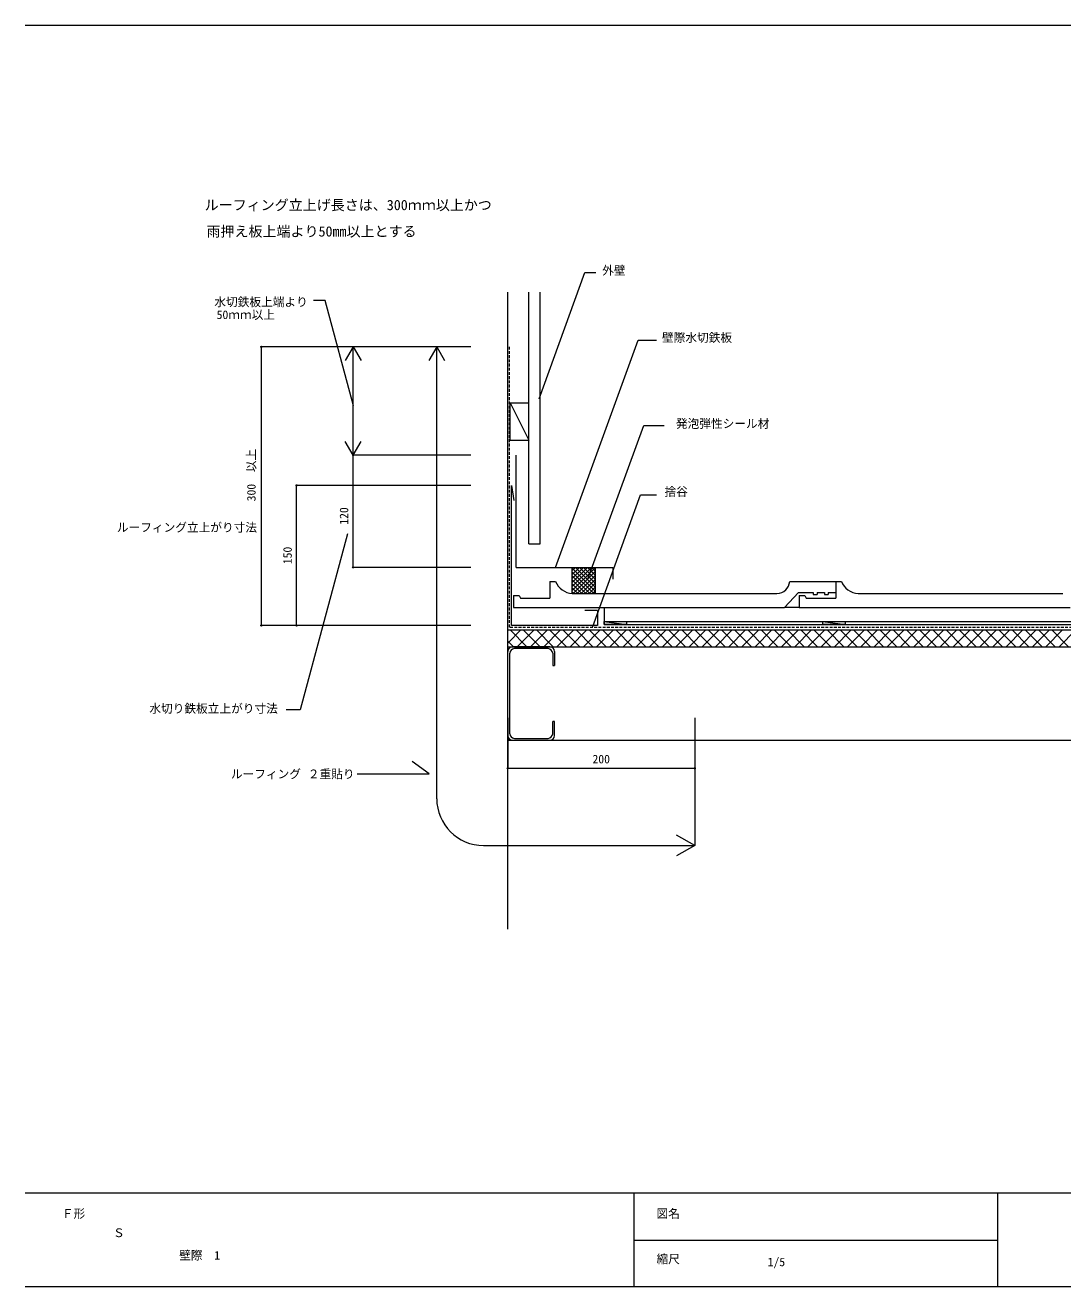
# Model space of a CAD drawing. Units: millimetres, scale not verified, with parts at other scales. Extents: x -198 to 202, y -140 to 130.
# Drawn here: x -197.6 to 24.5, y -140 to 130 of the extents above; entities that cross this region are included whole.
import ezdxf
from ezdxf.enums import TextEntityAlignment as Align

# ---------------------------------------------------------------- set-up
doc = ezdxf.new("R2010")
doc.units = ezdxf.units.MM
doc.header["$LTSCALE"] = 0.5
doc.header["$PDMODE"] = 32
doc.header["$PDSIZE"] = 0.25
doc.linetypes.add('DASHED1', pattern=[1.8, 1.2, -0.6])
for name, color, linetype, lineweight in [('0-0', 5, 'Continuous', 18), ('0-1', 7, 'Continuous', 18), ('1-0', 7, 'Continuous', 18), ('1-1', 3, 'Continuous', 18), ('1-2', 7, 'Continuous', 18), ('1-3', 7, 'Continuous', 18)]:
    doc.layers.add(name, color=color, linetype=linetype, lineweight=lineweight)
doc.styles.add('ＭＳ ゴシック', font='')
doc.styles.get('ＭＳ ゴシック').set_extended_font_data('MS Gothic')

msp = doc.modelspace()

# ---------------------------------------------------------------- linework, layer by layer
at = {"layer": '0-0'}
for p, q in [((-197.5676, 130.0135), (202.4324, 130.0135)), ((202.4324, -119.9865), (-197.5676, -119.9865)), ((-67.2973, -119.9865), (-67.2973, -139.9865)), ((10.5405, -119.9865), (10.5405, -139.9865)), ((-67.2973, -129.9865), (10.5405, -129.9865)), ((202.4324, -139.9865), (-197.5676, -139.9865))]:
    msp.add_line(p, q, dxfattribs=at)
at = {"layer": '0-1'}
for p, q in [((-87.5676, 50.0456), (-77.7341, 77.0628)), ((-84.054, 13.9862), (-66.3631, 62.5917)), ((-77.1695, 11.3294), (-65.1588, 44.3284))]:
    msp.add_line(p, q, dxfattribs=at)
at = {"layer": '1-0'}
for p, q in [((-94.254, -63.4679), (-94.254, 72.859)), ((-127.3699, 35.9862), (-127.3699, 61.1862)), ((-102.1622, 37.9862), (-127.3699, 37.9862)), ((-94.254, 0.5862), (171.0811, 0.5862)), ((-94.254, -2.2158), (-91.4521, 0.5862)), ((-93.7884, 0.5862), (-90.1884, -3.0138)), ((-92.2236, -3.0138), (-88.6236, 0.5862)), ((-90.96, 0.5862), (-87.36, -3.0138)), ((-89.3952, -3.0138), (-85.7952, 0.5862)), ((-88.1315, 0.5862), (-84.5316, -3.0138)), ((-86.5668, -3.0138), (-82.9667, 0.5862)), ((-85.3031, 0.5862), (-81.7031, -3.0138)), ((-83.7383, -3.0138), (-80.1383, 0.5862)), ((-82.4747, 0.5862), (-78.8747, -3.0138)), ((-80.9099, -3.0138), (-77.3099, 0.5862)), ((-79.6463, 0.5862), (-76.0462, -3.0138)), ((-78.0815, -3.0138), (-74.4815, 0.5862)), ((-76.8178, 0.5862), (-73.2178, -3.0138)), ((-75.2531, -3.0138), (-71.6531, 0.5862)), ((-73.9894, 0.5862), (-70.3894, -3.0138)), ((-73.6636, 2.3862), (-68.8636, 1.7862)), ((-73.6636, 2.3862), (171.0811, 2.3862)), ((-73.6636, 1.7862), (171.0811, 1.7862)), ((-72.4246, -3.0138), (-68.8246, 0.5862)), ((-71.1609, 0.5862), (-67.5609, -3.0138)), ((-69.5962, -3.0138), (-65.9962, 0.5862)), ((-68.3325, 0.5862), (-64.7325, -3.0138)), ((-66.7678, -3.0138), (-63.1678, 0.5862)), ((-65.5041, 0.5862), (-61.9041, -3.0138)), ((-63.9394, -3.0138), (-60.3393, 0.5862)), ((-62.6756, 0.5862), (-59.0756, -3.0138)), ((-61.1109, -3.0138), (-57.5109, 0.5862)), ((-59.8472, 0.5862), (-56.2472, -3.0138)), ((-58.2825, -3.0138), (-54.6825, 0.5862)), ((-57.0187, 0.5862), (-53.4188, -3.0138)), ((-55.4541, -3.0138), (-51.8541, 0.5862)), ((-54.1903, 0.5862), (-50.5903, -3.0138)), ((-52.6256, -3.0138), (-49.0256, 0.5862)), ((-51.3619, 0.5862), (-47.7619, -3.0138)), ((-49.7972, -3.0138), (-46.1972, 0.5862)), ((-48.5334, 0.5862), (-44.9335, -3.0138)), ((-46.9688, -3.0138), (-43.3688, 0.5862)), ((-45.705, 0.5862), (-42.105, -3.0138)), ((-44.1404, -3.0138), (-40.5403, 0.5862)), ((-42.8766, 0.5862), (-39.2766, -3.0138)), ((-41.3119, -3.0138), (-37.7119, 0.5862)), ((-40.0481, 0.5862), (-36.4481, -3.0138)), ((-38.4835, -3.0138), (-34.8835, 0.5862)), ((-37.2197, 0.5862), (-33.6197, -3.0138)), ((-35.6551, -3.0138), (-32.0551, 0.5862)), ((-34.3913, 0.5862), (-30.7913, -3.0138)), ((-32.8267, -3.0138), (-29.2266, 0.5862)), ((-31.5628, 0.5862), (-27.9628, -3.0138)), ((-29.9982, -3.0138), (-26.3982, 0.5862)), ((-28.7344, 0.5862), (-25.1344, -3.0138)), ((-27.1698, -3.0138), (-23.5698, 0.5862)), ((-26.8541, 2.3862), (-22.0541, 1.7862)), ((-25.9059, 0.5862), (-22.306, -3.0138)), ((-24.3414, -3.0138), (-20.7414, 0.5862)), ((-23.0775, 0.5862), (-19.4775, -3.0138)), ((-21.513, -3.0138), (-17.9129, 0.5862)), ((-20.2491, 0.5862), (-16.6491, -3.0138)), ((-18.6845, -3.0138), (-15.0845, 0.5862)), ((-17.4206, 0.5862), (-13.8207, -3.0138)), ((-15.8561, -3.0138), (-12.2561, 0.5862)), ((-14.5922, 0.5862), (-10.9922, -3.0138)), ((-13.0277, -3.0138), (-9.4276, 0.5862)), ((-11.7638, 0.5862), (-8.1638, -3.0138)), ((-10.1992, -3.0138), (-6.5992, 0.5862)), ((-8.9353, 0.5862), (-5.3353, -3.0138)), ((-7.3708, -3.0138), (-3.7708, 0.5862)), ((-6.1069, 0.5862), (-2.5069, -3.0138)), ((-4.5424, -3.0138), (-0.9423, 0.5862)), ((-3.2785, 0.5862), (0.3215, -3.0138)), ((-1.714, -3.0138), (1.886, 0.5862)), ((-0.45, 0.5862), (3.15, -3.0138)), ((1.1145, -3.0138), (4.7145, 0.5862)), ((2.3784, 0.5862), (5.9784, -3.0138)), ((3.9429, -3.0138), (7.5429, 0.5862)), ((5.2068, 0.5862), (8.8068, -3.0138)), ((6.7713, -3.0138), (10.3713, 0.5862)), ((8.0353, 0.5862), (11.6353, -3.0138)), ((9.5997, -3.0138), (13.1998, 0.5862)), ((10.8637, 0.5862), (14.4637, -3.0138)), ((12.4282, -3.0138), (16.0282, 0.5862)), ((13.6922, 0.5862), (17.2921, -3.0138)), ((15.2566, -3.0138), (18.8566, 0.5862)), ((16.5206, 0.5862), (20.1206, -3.0138)), ((18.085, -3.0138), (21.6851, 0.5862)), ((19.349, 0.5862), (22.949, -3.0138)), ((20.9135, -3.0138), (24.5135, 0.5862)), ((22.1775, 0.5862), (25.7774, -3.0138)), ((23.7419, -3.0138), (27.3419, 0.5862)), ((-94.254, -1.7766), (-93.0168, -3.0138)), ((-94.254, -13.8138), (-94.254, -1.8138)), ((-94.254, -3.0138), (171.0811, -3.0138)), ((-94.254, -23.0138), (171.0811, -23.0138))]:
    msp.add_line(p, q, dxfattribs=at)
at = {"layer": '1-0', "color": 3}
for p, q in [((-87.4541, 5.3862), (-35.0541, 5.3862)), ((-31.8541, 5.3862), (26.1459, 5.3862)), ((-94.254, -22.0138), (-94.254, -4.0138)), ((-93.854, -21.6138), (-93.854, -4.4138)), ((-85.2541, -3.0138), (-93.254, -3.0138)), ((-85.6541, -3.4138), (-92.854, -3.4138)), ((-84.6541, -4.4138), (-84.6541, -7.0138)), ((-84.2541, -4.0138), (-84.2541, -7.0138)), ((-84.6541, -7.0138), (-84.2541, -7.0138)), ((-84.2541, -19.0138), (-84.6541, -19.0138)), ((-84.6541, -21.6138), (-84.6541, -19.0138)), ((-84.2541, -22.0138), (-84.2541, -19.0138)), ((-93.254, -23.0138), (-85.2541, -23.0138)), ((-92.854, -22.6138), (-85.6541, -22.6138))]:
    msp.add_line(p, q, dxfattribs=at)
at = {"layer": '1-0', "color": 3, "linetype": 'DASHED1'}
msp.add_line((-93.7495, 1.1862), (171.0811, 1.1862), dxfattribs=at)
at = {"layer": '1-0'}
for points in [[(-127.3277, 48.5422), (-133.3754, 71.1126), (-135.8413, 71.1126)], [(-128.6002, 21.1706), (-138.701, -16.5262), (-141.7004, -16.5262)], [(-73.6636, 2.3862), (-73.6636, 1.7862), (-73.6636, 2.3862)], [(-73.6636, 2.3862), (-68.8636, 2.3862), (-68.8636, 1.7862), (-73.6636, 1.7862)]]:
    msp.add_lwpolyline(points, dxfattribs=at)
msp.add_lwpolyline([(-26.8541, 1.7862), (-26.8541, 2.3862), (-22.0541, 2.3862), (-22.0541, 1.7862)], close=True, dxfattribs=at)
at = {"layer": '1-0', "color": 3}
for centre, start, end in [((-93.254, -4.0138), 90, 180), ((-92.854, -4.4138), 90, 180), ((-85.6541, -4.4138), 0, 90), ((-85.2541, -4.0138), 0, 90), ((-93.254, -22.0138), 180, 270), ((-92.854, -21.6138), 180, 270), ((-85.6541, -21.6138), 270, 0), ((-85.2541, -22.0138), 270, 0)]:
    msp.add_arc(centre, 1, start, end, dxfattribs=at)
at = {"layer": '1-1', "linetype": 'DASHED1'}
for p, q in [((-93.9251, 1.1862), (-93.9251, 61.1862)), ((-93.7495, 1.1862), (-93.9251, 1.1862))]:
    msp.add_line(p, q, dxfattribs=at)
at = {"layer": '1-1', "color": 2}
for p, q in [((-92.4543, 13.9862), (-92.4543, 37.9862)), ((-92.4543, 13.9862), (-71.7743, 13.9862)), ((-71.7743, 13.9862), (-71.7743, 11.4554)), ((-75.0541, 4.7817), (-77.7807, 4.7817)), ((-75.0541, 4.7817), (-75.0541, 1.5341))]:
    msp.add_line(p, q, dxfattribs=at)
at = {"layer": '1-1'}
for p, q in [((-85.2541, 10.9862), (-85.2541, 7.3862)), ((-85.2541, 10.9862), (-84.054, 10.9862)), ((-33.9163, 10.9862), (-24.0541, 10.9862)), ((-24.0541, 10.9862), (-24.0541, 8.5862)), ((-24.0541, 10.9862), (-24.0541, 7.3862)), ((-24.0541, 10.9862), (-22.854, 10.9862)), ((-80.454, 8.3862), (-36.6541, 8.3862)), ((-32.0541, 8.5862), (-35.0541, 5.3862)), ((-32.0541, 8.5862), (-28.8541, 8.5862)), ((-28.8541, 8.5862), (-28.8541, 8.1862)), ((-28.8541, 8.1862), (-28.0541, 8.1862)), ((-28.0541, 8.5862), (-28.0541, 8.1862)), ((-28.0541, 8.5862), (-26.4541, 8.5862)), ((-26.4541, 8.5862), (-26.4541, 8.1862)), ((-26.4541, 8.1862), (-25.6541, 8.1862)), ((-25.6541, 8.5862), (-25.6541, 8.1862)), ((-25.6541, 8.5862), (-24.0541, 8.5862)), ((-19.2541, 8.3862), (24.5459, 8.3862)), ((-93.0541, 7.9862), (-93.0541, 5.3862)), ((-93.0541, 7.9862), (-91.8541, 7.9862)), ((-91.8541, 7.9862), (-91.57, 7.3862)), ((-91.57, 7.3862), (-85.2541, 7.3862)), ((-31.8541, 7.9862), (-31.8541, 5.3862)), ((-31.8541, 7.9862), (-30.6541, 7.9862)), ((-30.6541, 7.9862), (-30.37, 7.3862)), ((-30.37, 7.3862), (-24.0541, 7.3862)), ((-93.0541, 5.3862), (-35.0541, 5.3862)), ((-31.8541, 5.3862), (26.1459, 5.3862))]:
    msp.add_line(p, q, dxfattribs=at)
at = {"layer": '1-1', "color": 7}
for p, q in [((-73.6636, 5.3862), (-73.6636, 1.7862)), ((-31.8541, 5.3862), (-35.0541, 5.3862))]:
    msp.add_line(p, q, dxfattribs=at)
at = {"layer": '1-1', "color": 2}
msp.add_lwpolyline([(-75.0541, 1.5341), (-93.4956, 1.5341), (-93.4956, 31.5341), (-92.9668, 28.3294)], dxfattribs=at)
at = {"layer": '1-1'}
for centre, radius, start, end in [((-80.2079, 12.5193), 4.1404, 201.73239, 266.59201), ((-36.6587, 11.1325), 2.7464, 270.09653, 356.9456), ((-19.0079, 12.5193), 4.1404, 201.73239, 266.59201)]:
    msp.add_arc(centre, radius, start, end, dxfattribs=at)
at = {"layer": '1-2'}
for p, q in [((-89.7345, 18.9862), (-89.7345, 72.859)), ((-87.3345, 18.9862), (-87.3345, 72.859)), ((-93.7345, 49.1932), (-89.7345, 49.1932)), ((-93.7345, 41.1932), (-89.7345, 41.1932)), ((-89.7345, 18.9862), (-87.3345, 18.9862)), ((-80.454, 8.3862), (-80.454, 13.9862)), ((-80.454, 9.0388), (-75.5066, 13.9862)), ((-80.454, 9.8873), (-76.3552, 13.9862)), ((-80.454, 10.7359), (-77.2037, 13.9862)), ((-80.454, 11.5844), (-78.0522, 13.9862)), ((-80.454, 12.4329), (-78.9008, 13.9862)), ((-80.454, 13.2815), (-79.7493, 13.9862)), ((-80.454, 13.839), (-75.454, 8.839)), ((-79.7527, 13.9862), (-75.454, 9.6875)), ((-78.9042, 13.9862), (-75.454, 10.536)), ((-78.0557, 13.9862), (-75.454, 11.3845)), ((-77.2072, 13.9862), (-75.454, 12.233)), ((-76.3587, 13.9862), (-75.454, 13.0816)), ((-75.5102, 13.9862), (-75.454, 13.9301)), ((-75.454, 8.3862), (-75.454, 13.9862)), ((-80.454, 12.9905), (-75.8498, 8.3862)), ((-80.454, 12.1419), (-76.6983, 8.3862)), ((-80.454, 11.2934), (-77.5468, 8.3862)), ((-80.2581, 8.3862), (-75.454, 13.1903)), ((-79.4096, 8.3862), (-75.454, 12.3417)), ((-78.5611, 8.3862), (-75.454, 11.4932)), ((-80.454, 10.4449), (-78.3953, 8.3862)), ((-80.454, 9.5964), (-79.2438, 8.3862)), ((-80.454, 8.7479), (-80.0923, 8.3862)), ((-77.7125, 8.3862), (-75.454, 10.6447)), ((-76.864, 8.3862), (-75.454, 9.7962)), ((-76.0155, 8.3862), (-75.454, 8.9476))]:
    msp.add_line(p, q, dxfattribs=at)
msp.add_lwpolyline([(-93.7345, 41.1932), (-93.7345, 49.1932), (-89.7345, 41.1932)], dxfattribs=at)
at = {"layer": '1-3'}
for p, q in [((-77.7341, 77.0628), (-75.4054, 77.0628)), ((-66.3631, 62.5917), (-62.4324, 62.5917)), ((-147.0125, 1.5341), (-147.0125, 61.1862)), ((-102.1622, 61.1862), (-147.0125, 61.1862)), ((-127.3699, 61.1862), (-129.0542, 58.2687)), ((-127.3699, 61.1862), (-125.6855, 58.2687)), ((-109.4685, 61.1862), (-111.1529, 58.2687)), ((-109.4685, 61.1862), (-107.7842, 58.2687)), ((-109.4685, -35.5303), (-109.4685, 61.1862)), ((-65.1588, 44.3284), (-60.8108, 44.3284)), ((-127.3699, 37.9862), (-129.0542, 40.9036)), ((-127.3699, 37.9862), (-125.6855, 40.9036)), ((-127.3699, 13.9862), (-127.3699, 35.9862)), ((-139.4595, 1.5341), (-139.4595, 31.5341)), ((-102.1622, 31.5341), (-139.4595, 31.5341)), ((-76.0834, 1.3538), (-65.8243, 29.5403)), ((-65.8243, 29.5403), (-62.4324, 29.5403)), ((-102.1622, 13.9862), (-127.3699, 13.9862)), ((-102.1622, 1.5341), (-147.0125, 1.5341)), ((-102.1622, 1.5341), (-139.4595, 1.5341)), ((-94.254, -18.1913), (-94.254, -29.013)), ((-54.2541, -18.1913), (-54.2541, -29.013)), ((-111.0811, -30.2246), (-114.725, -27.5605)), ((-94.254, -29.013), (-54.2541, -29.013)), ((-54.2541, -29.013), (-54.2541, -45.5303)), ((-126.4865, -30.2246), (-111.0811, -30.2246)), ((-99.4685, -45.5303), (-54.2541, -45.5303)), ((-54.2541, -45.5303), (-58.1157, -43.3008)), ((-54.2541, -45.5303), (-58.1157, -47.7598))]:
    msp.add_line(p, q, dxfattribs=at)
msp.add_arc((-99.4685, -35.5303), 10, 180, 270, dxfattribs=at)
for p in [(-147.0125, 61.1862), (-127.3699, 37.9862), (-139.4595, 31.5341), (-127.3699, 13.9862), (-147.0125, 1.5341), (-139.4595, 1.5341), (-94.254, -29.013), (-54.2541, -29.013)]:
    msp.add_point(p, dxfattribs=at)

# ---------------------------------------------------------------- texts
at = {"layer": '0-0', "color": 7, "style": 'ＭＳ ゴシック'}
for s, p in [('Ｆ形', (-189.7297, -125.7973)), ('図名', (-62.4324, -125.7973)), ('縮尺', (-62.4324, -135.527)), ('1/5', (-38.6278, -136.1375))]:
    msp.add_text(s, height=1.833, dxfattribs=at).set_placement(p, align=Align.BOTTOM_LEFT)
at = {"layer": '0-1', "style": 'ＭＳ ゴシック'}
for s, p in [('外壁', (-74.0467, 76.0573)), ('壁際水切鉄板', (-61.2491, 61.6819)), ('発泡弾性シール材', (-58.2688, 43.2743)), ('捨谷', (-60.7232, 28.7235)), ('２重貼り', (-137.0585, -31.7185)), ('Ｓ', (-178.7681, -129.91)), ('壁際\u30001', (-164.6024, -134.7264))]:
    msp.add_text(s, height=1.833, dxfattribs=at).set_placement(p, align=Align.BOTTOM_LEFT)
at = {"layer": '1-0', "style": 'ＭＳ ゴシック'}
for s, height, p in [('ルーフィング立上げ長さは、300ｍｍ以上かつ', 2.199, (-159.1574, 89.7759)), ('雨押え板上端より50mm以上とする', 2.199, (-158.7708, 84.1288)), ('水切鉄板上端より', 1.833, (-157.0791, 69.3086)), ('50ｍｍ以上', 1.833, (-156.5922, 66.5819)), ('ルーフィング立上がり寸法', 1.833, (-177.9472, 21.0564)), ('水切り鉄板立上がり寸法', 1.833, (-170.9998, -17.7075)), ('ルーフィング', 1.833, (-153.5408, -31.7185))]:
    msp.add_text(s, height=height, dxfattribs=at).set_placement(p, align=Align.BOTTOM_LEFT)
at = {"layer": '1-3', "style": 'ＭＳ ゴシック'}
for s, p in [('300\u3000以上', (-147.6984, 28.1168)), ('120', (-127.8699, 23.1112)), ('150', (-139.9595, 14.6591))]:
    msp.add_text(s, height=1.833, rotation=90, dxfattribs=at).set_placement(p, align=Align.BOTTOM_LEFT)
msp.add_text('200', height=1.833, dxfattribs=at).set_placement((-76.129, -28.513), align=Align.BOTTOM_LEFT)

doc.saveas('drawing.dxf')
